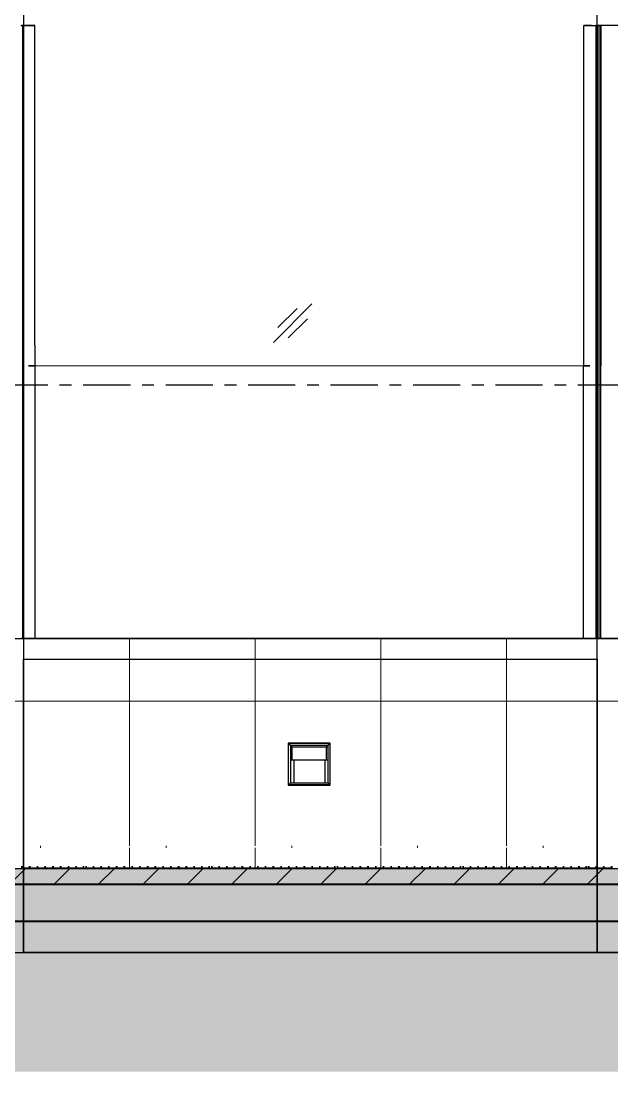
# Model space of a CAD drawing. Header units: millimetres. Extents: x 2519235 to 7246330, y 25937 to 201821.
# Drawn here: x 2951184 to 2954003, y 100136 to 105235 of the extents above; entities that cross this region are included whole.
import ezdxf
from ezdxf.xclip import XClip

# ---------------------------------------------------------------- set-up
doc = ezdxf.new("R2010")
doc.units = ezdxf.units.MM
doc.header["$XCLIPFRAME"] = 0
doc.set_wipeout_variables(frame=1)
doc.linetypes.add('TA_GL_000.90000', pattern=[2.475, 0.9, -0.225, 0.225, -0.225, 0.9])
for name, color, linetype in [('000 - 0_HIDE_OBJ_FRAMING_DEF_SUB_1', 7, 'Continuous'), ('000 - 0_SYM_DWG_GRIDLINE_MAIN_COLOR_251', 7, 'Continuous'), ('000 - CONCRETE_COL_CUT_COLOR_1', 7, 'Continuous'), ('000 - CONCRETE_COL_CUT_COLOR_3', 7, 'Continuous'), ('000 - CONCRETE_COL_CUT_COLOR_5', 7, 'Continuous'), ('000 - CONCRETE_COL_HATCH_', 7, 'Continuous'), ('000 - CONCRETE_COL_WIPEOUT_', 7, 'Continuous'), ('_งานโครงสร้าง', 7, 'Continuous'), ('A-GENM', 7, 'Continuous')]:
    doc.layers.add(name, color=color, linetype=linetype)
for name, color, linetype, lineweight in [('A-DETL', 7, 'Continuous', 70), ('A-FLOR-HRAL', 7, 'Continuous', 35), ('A-VRTC', 7, 'Continuous', 9), ('E-LITE-EQPM', 7, 'Continuous', 9)]:
    doc.layers.add(name, color=color, linetype=linetype, lineweight=lineweight)
doc.layers.get('A-DETL').off()
doc.styles.add('TA', font='', dxfattribs={"height": 4.5})
doc.styles.get('TA').set_extended_font_data('Cordia New')

# ---------------------------------------------------------------- blocks, each defined once
blk = doc.blocks.new('PPLS_Escalator Straight - PPLS_Escalator Double_1000 mm Step Width-32424470-ENTRANCE 1 - ELEVATION 1')
at = {"layer": '000 - 0_HIDE_OBJ_FRAMING_DEF_SUB_1', "color": 7}
for p, q in [((2993917.7, 102290), (2993442.9, 102290)), ((2993442.9, 102290), (2993917.7, 102290)), ((2993917.7, 102290), (2993442.9, 102290)), ((2993442.9, 102290), (2993917.7, 102290)), ((2994956.8, 102290), (2994167.7, 102290)), ((2994167.7, 102290), (2994956.8, 102290)), ((2994956.8, 102290), (2994167.7, 102290)), ((2994167.7, 102290), (2994956.8, 102290)), ((2996917.7, 102290), (2995056.8, 102290)), ((2995056.8, 102290), (2996917.7, 102290)), ((2995403.9, 102290), (2995056.8, 102290)), ((2995056.8, 102290), (2995403.9, 102290)), ((2996917.7, 102290), (2995403.9, 102290)), ((2996917.7, 102290), (2995403.9, 102290)), ((2995403.9, 102290), (2996917.7, 102290)), ((2995403.9, 102290), (2996917.7, 102290)), ((2996022.1, 102290), (2995403.9, 102290)), ((2995403.9, 102290), (2996022.1, 102290)), ((2996022.1, 102290), (2996522.1, 102290)), ((2996522.1, 102290), (2996022.1, 102290)), ((2996917.7, 102290), (2996022.1, 102290)), ((2996022.1, 102290), (2996917.7, 102290)), ((2996522.1, 102290), (2996917.7, 102290)), ((2996917.7, 102290), (2996522.1, 102290)), ((2997168, 102290), (2997522.1, 102290)), ((2997522.1, 102290), (2997168, 102290)), ((2997948.9, 102290), (2997168, 102290)), ((2997168, 102290), (2997948.9, 102290)), ((2997948.9, 102290), (2997168, 102290)), ((2997168, 102290), (2997948.9, 102290)), ((2997948.9, 102290), (2997168, 102290)), ((2997948.9, 102290), (2997168, 102290)), ((2997168, 102290), (2997948.9, 102290)), ((2997168, 102290), (2997948.9, 102290)), ((2997522.1, 102290), (2997948.9, 102290)), ((2997948.9, 102290), (2997522.1, 102290)), ((2997918.9, 102290), (2997948.9, 102290)), ((2997948.9, 102290), (2997918.9, 102290))]:
    blk.add_line(p, q, dxfattribs=at)
blk = doc.blocks.new('PPLS_Escalator Straight - PPLS_Escalator Double_1000 mm Step Width-32424532-ENTRANCE 1 - ELEVATION 1')
at = {"layer": '000 - 0_HIDE_OBJ_FRAMING_DEF_SUB_1', "color": 7}
for p, q in [((2993442.9, 102290), (2993917.7, 102290)), ((2993917.7, 102290), (2993442.9, 102290)), ((2993917.7, 102290), (2993442.9, 102290)), ((2993442.9, 102290), (2993917.7, 102290)), ((2994167.7, 102290), (2994956.8, 102290)), ((2994956.8, 102290), (2994167.7, 102290)), ((2994956.8, 102290), (2994167.7, 102290)), ((2994167.7, 102290), (2994956.8, 102290)), ((2995056.8, 102290), (2996917.7, 102290)), ((2996917.7, 102290), (2995056.8, 102290)), ((2995403.9, 102290), (2995056.8, 102290)), ((2995056.8, 102290), (2995403.9, 102290)), ((2995403.9, 102290), (2996917.7, 102290)), ((2995403.9, 102290), (2996917.7, 102290)), ((2996917.7, 102290), (2995403.9, 102290)), ((2996917.7, 102290), (2995403.9, 102290)), ((2996022.1, 102290), (2995403.9, 102290)), ((2995403.9, 102290), (2996022.1, 102290)), ((2996522.1, 102290), (2996022.1, 102290)), ((2996022.1, 102290), (2996522.1, 102290)), ((2996917.7, 102290), (2996022.1, 102290)), ((2996022.1, 102290), (2996917.7, 102290)), ((2996917.7, 102290), (2996522.1, 102290)), ((2996522.1, 102290), (2996917.7, 102290)), ((2997522.1, 102290), (2997168, 102290)), ((2997168, 102290), (2997522.1, 102290)), ((2997168, 102290), (2997948.9, 102290)), ((2997948.9, 102290), (2997168, 102290)), ((2997948.9, 102290), (2997168, 102290)), ((2997168, 102290), (2997948.9, 102290)), ((2997168, 102290), (2997948.9, 102290)), ((2997168, 102290), (2997948.9, 102290)), ((2997948.9, 102290), (2997168, 102290)), ((2997948.9, 102290), (2997168, 102290)), ((2997948.9, 102290), (2997522.1, 102290)), ((2997522.1, 102290), (2997948.9, 102290)), ((2997918.9, 102290), (2997948.9, 102290)), ((2997948.9, 102290), (2997918.9, 102290))]:
    blk.add_line(p, q, dxfattribs=at)
blk = doc.blocks.new('Railing - Railing-25546812-ENTRANCE 1 - ELEVATION 1')
at = {"layer": '000 - 0_HIDE_OBJ_FRAMING_DEF_SUB_1', "color": 7, "lineweight": 9}
for p, q in [((2997204.7, 103590), (2999880.7, 103590)), ((2997204.7, 103590), (2999880.7, 103590)), ((2997204.7, 102290), (2999880.7, 102290)), ((2997204.7, 102290), (2999880.7, 102290))]:
    blk.add_line(p, q, dxfattribs=at)
blk = doc.blocks.new('Enrance Curtain Wall Panel Edge 5a - Enrance Curtain Wall Panel Edge 5a-28915756-ENTRANCE 1 - ELEVATION 1')
at = {"layer": '000 - 0_HIDE_OBJ_FRAMING_DEF_SUB_1', "color": 7}
for p, q in [((2997165.5, 105215), (2997174.9, 105215)), ((2997191.7, 105215), (2997168, 105215)), ((2997174.9, 105215), (2997231.6, 105215)), ((2997174.9, 103690), (2997174.9, 105215)), ((2997204.7, 105215), (2997194.5, 105215)), ((2997204.7, 105215), (2997202.7, 105215)), ((2997202.7, 105215), (2997204.7, 105215)), ((2997231.6, 105215), (2997204.7, 105215)), ((2997231.6, 103690), (2997231.6, 105215)), ((2997232.9, 103690), (2997232.9, 105215)), ((2999852.6, 105215), (2999852.6, 103690)), ((2999880.7, 105215), (2999853.9, 105215)), ((2999853.9, 105215), (2999910.6, 105215)), ((2999853.9, 103690), (2999853.9, 105215)), ((2999890.9, 105215), (2999880.7, 105215)), ((2999880.7, 105215), (2999882.7, 105215)), ((2999882.7, 105215), (2999880.7, 105215)), ((2999893.8, 105215), (2999917.1, 105215)), ((2999910.6, 105215), (2999910.6, 103690)), ((2999920, 105215), (2999910.6, 105215)), ((3000167.7, 105215), (2999917.7, 105215)), ((2999922, 103690), (2999922, 105215)), ((2999922, 105215), (2999932.2, 105215)), ((2999922, 103690), (2999922, 105215)), ((2999932.2, 103690), (2999932.2, 105215)), ((2999935, 105215), (2999935, 103690)), ((3000042.7, 105215), (2999935, 105215)), ((2997174.9, 103590), (2997174.9, 103690)), ((2997231.6, 103690), (2997231.6, 103590)), ((2999853.9, 103590), (2999853.9, 103690)), ((2999910.6, 103690), (2999910.6, 103590)), ((2999922, 103590), (2999922, 103690)), ((2999922, 103590), (2999922, 103690)), ((2999932.2, 103590), (2999932.2, 103690)), ((2999935, 103690), (2999935, 103590)), ((2997174.9, 102290), (2997174.9, 103590)), ((2997202.7, 103590), (2997204.7, 103590)), ((2997204.7, 103590), (2997202.7, 103590)), ((2997204.7, 103590), (2997233, 103590)), ((2997231.6, 103590), (2997204.7, 103590)), ((2997231.6, 103590), (2997232.4, 103590)), ((2997233.2, 102290), (2997233.2, 103590)), ((2999852.2, 102290), (2999852.2, 103590)), ((2999880.7, 103590), (2999852.5, 103590)), ((2999853.1, 103590), (2999853.9, 103590)), ((2999853.9, 103590), (2999880.7, 103590)), ((2999880.7, 103590), (2999882.7, 103590)), ((2999882.7, 103590), (2999880.7, 103590)), ((2999910.6, 103590), (2999910.6, 102290)), ((2999922, 102290), (2999922, 103590)), ((2999922, 102290), (2999922, 103590)), ((2999932.2, 102290), (2999932.2, 103590)), ((2999935, 102290), (2999935, 103590)), ((2997165.5, 102290), (2997174.9, 102290)), ((2997191.7, 102290), (2997168, 102290)), ((2997233.2, 102290), (2997174.9, 102290)), ((2997194.5, 102290), (2997204.8, 102290)), ((2997204.7, 102290), (2997202.7, 102290)), ((2997202.7, 102290), (2997204.7, 102290)), ((2997232.9, 102290), (2997204.7, 102290)), ((2997204.7, 102290), (2997233.2, 102290)), ((2997227.5, 102290), (2997206.7, 102290)), ((2998467.7, 102290), (2997215.4, 102290)), ((2998467.7, 102290), (2997215.4, 102290)), ((2997227.5, 102290), (2997232.9, 102290)), ((2998617.7, 102290), (2998467.7, 102290)), ((2998467.7, 102290), (2998617.7, 102290)), ((2998617.7, 102290), (2999870.1, 102290)), ((2999870.1, 102290), (2998617.7, 102290)), ((2999859.4, 102290), (2999852.2, 102290)), ((2999852.2, 102290), (2999880.7, 102290)), ((2999880.7, 102290), (2999853.5, 102290)), ((2999854, 102290), (2999858, 102290)), ((2999858, 102290), (2999878.7, 102290)), ((2999878.6, 102290), (2999860.6, 102290)), ((2999910.6, 102290), (2999880.1, 102290)), ((2999880.7, 102290), (2999882.7, 102290)), ((2999882.7, 102290), (2999880.7, 102290)), ((2999880.7, 102290), (2999884.8, 102290)), ((2999885.3, 102290), (2999890.9, 102290)), ((2999893.8, 102290), (2999917.1, 102290)), ((2999920, 102290), (2999910.6, 102290)), ((2999917.7, 102290), (3000167.7, 102290)), ((2999922, 102290), (2999920, 102290)), ((2999932.2, 102290), (2999922, 102290)), ((2999935, 102290), (2999932.2, 102290)), ((3000042.7, 102290), (2999935, 102290))]:
    blk.add_line(p, q, dxfattribs=at)
blk = doc.blocks.new('DPA_Drainage Gutter_Landscape PP17_REV B - DPA_Drainage Gutter_Landscape PP17_REV B-36085527-ENTRANCE 1 - ELEVATION 1')
at = {"layer": '000 - 0_HIDE_OBJ_FRAMING_DEF_SUB_1', "color": 7, "lineweight": 70}
for p, q in [((2997174.2, 101195), (2997167.2, 101195)), ((2997174.2, 101190), (2997174.2, 101195)), ((2997211.2, 101195), (2997204.2, 101195)), ((2997204.2, 101195), (2997204.2, 101190)), ((2997211.2, 101190), (2997211.2, 101195)), ((2997248.2, 101195), (2997241.2, 101195)), ((2997241.2, 101195), (2997241.2, 101190)), ((2997248.2, 101190), (2997248.2, 101195)), ((2997285.2, 101195), (2997278.2, 101195)), ((2997278.2, 101195), (2997278.2, 101190)), ((2997285.2, 101190), (2997285.2, 101195)), ((2997322.2, 101195), (2997315.2, 101195)), ((2997315.2, 101195), (2997315.2, 101190)), ((2997322.2, 101190), (2997322.2, 101195)), ((2997359.2, 101195), (2997352.2, 101195)), ((2997352.2, 101195), (2997352.2, 101190)), ((2997359.2, 101190), (2997359.2, 101195)), ((2997396.2, 101195), (2997389.2, 101195)), ((2997389.2, 101195), (2997389.2, 101190)), ((2997396.2, 101190), (2997396.2, 101195)), ((2997433.2, 101195), (2997426.2, 101195)), ((2997426.2, 101195), (2997426.2, 101190)), ((2997433.2, 101190), (2997433.2, 101195)), ((2997468.2, 101195), (2997461.2, 101195)), ((2997461.2, 101195), (2997461.2, 101190)), ((2997468.2, 101190), (2997468.2, 101195)), ((2997480.4, 101195), (2997473.4, 101195)), ((2997473.4, 101195), (2997473.4, 101190)), ((2997480.4, 101190), (2997480.4, 101195)), ((2997515.4, 101195), (2997508.4, 101195)), ((2997508.4, 101195), (2997508.4, 101190)), ((2997515.4, 101190), (2997515.4, 101195)), ((2997552.4, 101195), (2997545.4, 101195)), ((2997545.4, 101195), (2997545.4, 101190)), ((2997552.4, 101190), (2997552.4, 101195)), ((2997589.4, 101195), (2997582.4, 101195)), ((2997582.4, 101195), (2997582.4, 101190)), ((2997589.4, 101190), (2997589.4, 101195)), ((2997626.4, 101195), (2997619.4, 101195)), ((2997619.4, 101195), (2997619.4, 101190)), ((2997626.4, 101190), (2997626.4, 101195)), ((2997663.4, 101195), (2997656.4, 101195)), ((2997656.4, 101195), (2997656.4, 101190)), ((2997663.4, 101190), (2997663.4, 101195)), ((2997700.4, 101195), (2997693.4, 101195)), ((2997693.4, 101195), (2997693.4, 101190)), ((2997700.4, 101190), (2997700.4, 101195)), ((2997737.4, 101195), (2997730.4, 101195)), ((2997730.4, 101195), (2997730.4, 101190)), ((2997737.4, 101190), (2997737.4, 101195)), ((2997774.4, 101195), (2997767.4, 101195)), ((2997767.4, 101195), (2997767.4, 101190)), ((2997774.4, 101190), (2997774.4, 101195)), ((2997811.4, 101195), (2997804.4, 101195)), ((2997804.4, 101195), (2997804.4, 101190)), ((2997811.4, 101190), (2997811.4, 101195)), ((2997848.4, 101195), (2997841.4, 101195)), ((2997841.4, 101195), (2997841.4, 101190)), ((2997848.4, 101190), (2997848.4, 101195)), ((2997885.4, 101195), (2997878.4, 101195)), ((2997878.4, 101195), (2997878.4, 101190)), ((2997885.4, 101190), (2997885.4, 101195)), ((2997922.4, 101195), (2997915.4, 101195)), ((2997915.4, 101195), (2997915.4, 101190)), ((2997922.4, 101190), (2997922.4, 101195)), ((2997959.4, 101195), (2997952.4, 101195)), ((2997952.4, 101195), (2997952.4, 101190)), ((2997959.4, 101190), (2997959.4, 101195)), ((2997996.4, 101195), (2997989.4, 101195)), ((2997989.4, 101195), (2997989.4, 101190)), ((2997996.4, 101190), (2997996.4, 101195)), ((2998033.4, 101195), (2998026.4, 101195)), ((2998026.4, 101195), (2998026.4, 101190)), ((2998033.4, 101190), (2998033.4, 101195)), ((2998068.4, 101195), (2998061.4, 101195)), ((2998061.4, 101195), (2998061.4, 101190)), ((2998068.4, 101190), (2998068.4, 101195)), ((2998080.6, 101195), (2998073.6, 101195)), ((2998073.6, 101195), (2998073.6, 101190)), ((2998080.6, 101190), (2998080.6, 101195)), ((2998115.6, 101195), (2998108.6, 101195)), ((2998108.6, 101195), (2998108.6, 101190)), ((2998115.6, 101190), (2998115.6, 101195)), ((2998152.6, 101195), (2998145.6, 101195)), ((2998145.6, 101195), (2998145.6, 101190)), ((2998152.6, 101190), (2998152.6, 101195)), ((2998189.6, 101195), (2998182.6, 101195)), ((2998182.6, 101195), (2998182.6, 101190)), ((2998189.6, 101190), (2998189.6, 101195)), ((2998226.6, 101195), (2998219.6, 101195)), ((2998219.6, 101195), (2998219.6, 101190)), ((2998226.6, 101190), (2998226.6, 101195)), ((2998263.6, 101195), (2998256.6, 101195)), ((2998256.6, 101195), (2998256.6, 101190)), ((2998263.6, 101190), (2998263.6, 101195)), ((2998300.6, 101195), (2998293.6, 101195)), ((2998293.6, 101195), (2998293.6, 101190)), ((2998300.6, 101190), (2998300.6, 101195)), ((2998337.6, 101195), (2998330.6, 101195)), ((2998330.6, 101195), (2998330.6, 101190)), ((2998337.6, 101190), (2998337.6, 101195)), ((2998374.6, 101195), (2998367.6, 101195)), ((2998367.6, 101195), (2998367.6, 101190)), ((2998374.6, 101190), (2998374.6, 101195)), ((2998411.6, 101195), (2998404.6, 101195)), ((2998404.6, 101195), (2998404.6, 101190)), ((2998411.6, 101190), (2998411.6, 101195)), ((2998448.6, 101195), (2998441.6, 101195)), ((2998441.6, 101195), (2998441.6, 101190)), ((2998448.6, 101190), (2998448.6, 101195)), ((2998485.6, 101195), (2998478.6, 101195)), ((2998478.6, 101195), (2998478.6, 101190)), ((2998485.6, 101190), (2998485.6, 101195)), ((2998522.6, 101195), (2998515.6, 101195)), ((2998515.6, 101195), (2998515.6, 101190)), ((2998522.6, 101190), (2998522.6, 101195)), ((2998559.6, 101195), (2998552.6, 101195)), ((2998552.6, 101195), (2998552.6, 101190)), ((2998559.6, 101190), (2998559.6, 101195)), ((2998596.6, 101195), (2998589.6, 101195)), ((2998589.6, 101195), (2998589.6, 101190)), ((2998596.6, 101190), (2998596.6, 101195)), ((2998633.6, 101195), (2998626.6, 101195)), ((2998626.6, 101195), (2998626.6, 101190)), ((2998633.6, 101190), (2998633.6, 101195)), ((2998668.6, 101195), (2998661.6, 101195)), ((2998661.6, 101195), (2998661.6, 101190)), ((2998668.6, 101190), (2998668.6, 101195)), ((2998680.7, 101195), (2998673.7, 101195)), ((2998673.7, 101195), (2998673.7, 101190)), ((2998680.7, 101190), (2998680.7, 101195)), ((2998715.7, 101195), (2998708.7, 101195)), ((2998708.7, 101195), (2998708.7, 101190)), ((2998715.7, 101190), (2998715.7, 101195)), ((2998752.7, 101195), (2998745.7, 101195)), ((2998745.7, 101195), (2998745.7, 101190)), ((2998752.7, 101190), (2998752.7, 101195)), ((2998789.7, 101195), (2998782.7, 101195)), ((2998782.7, 101195), (2998782.7, 101190)), ((2998789.7, 101190), (2998789.7, 101195)), ((2998826.7, 101195), (2998819.7, 101195)), ((2998819.7, 101195), (2998819.7, 101190)), ((2998826.7, 101190), (2998826.7, 101195)), ((2998863.7, 101195), (2998856.7, 101195)), ((2998856.7, 101195), (2998856.7, 101190)), ((2998863.7, 101190), (2998863.7, 101195)), ((2998900.7, 101195), (2998893.7, 101195)), ((2998893.7, 101195), (2998893.7, 101190)), ((2998900.7, 101190), (2998900.7, 101195)), ((2998937.7, 101195), (2998930.7, 101195)), ((2998930.7, 101195), (2998930.7, 101190)), ((2998937.7, 101190), (2998937.7, 101195)), ((2998974.7, 101195), (2998967.7, 101195)), ((2998967.7, 101195), (2998967.7, 101190)), ((2998974.7, 101190), (2998974.7, 101195)), ((2999011.7, 101195), (2999004.7, 101195)), ((2999004.7, 101195), (2999004.7, 101190)), ((2999011.7, 101190), (2999011.7, 101195)), ((2999048.7, 101195), (2999041.7, 101195)), ((2999041.7, 101195), (2999041.7, 101190)), ((2999048.7, 101190), (2999048.7, 101195)), ((2999085.7, 101195), (2999078.7, 101195)), ((2999078.7, 101195), (2999078.7, 101190)), ((2999085.7, 101190), (2999085.7, 101195)), ((2999122.7, 101195), (2999115.7, 101195)), ((2999115.7, 101195), (2999115.7, 101190)), ((2999122.7, 101190), (2999122.7, 101195)), ((2999159.7, 101195), (2999152.7, 101195)), ((2999152.7, 101195), (2999152.7, 101190)), ((2999159.7, 101190), (2999159.7, 101195)), ((2999196.7, 101195), (2999189.7, 101195)), ((2999189.7, 101195), (2999189.7, 101190)), ((2999196.7, 101190), (2999196.7, 101195)), ((2999233.7, 101195), (2999226.7, 101195)), ((2999226.7, 101195), (2999226.7, 101190)), ((2999233.7, 101190), (2999233.7, 101195)), ((2999268.7, 101195), (2999261.7, 101195)), ((2999261.7, 101195), (2999261.7, 101190)), ((2999268.7, 101190), (2999268.7, 101195)), ((2999280.9, 101195), (2999273.9, 101195)), ((2999273.9, 101195), (2999273.9, 101190)), ((2999280.9, 101190), (2999280.9, 101195)), ((2999315.9, 101195), (2999308.9, 101195)), ((2999308.9, 101195), (2999308.9, 101190)), ((2999315.9, 101190), (2999315.9, 101195)), ((2999352.9, 101195), (2999345.9, 101195)), ((2999345.9, 101195), (2999345.9, 101190)), ((2999352.9, 101190), (2999352.9, 101195)), ((2999389.9, 101195), (2999382.9, 101195)), ((2999382.9, 101195), (2999382.9, 101190)), ((2999389.9, 101190), (2999389.9, 101195)), ((2999426.9, 101195), (2999419.9, 101195)), ((2999419.9, 101195), (2999419.9, 101190)), ((2999426.9, 101190), (2999426.9, 101195)), ((2999463.9, 101195), (2999456.9, 101195)), ((2999456.9, 101195), (2999456.9, 101190)), ((2999463.9, 101190), (2999463.9, 101195)), ((2999500.9, 101195), (2999493.9, 101195)), ((2999493.9, 101195), (2999493.9, 101190)), ((2999500.9, 101190), (2999500.9, 101195)), ((2999537.9, 101195), (2999530.9, 101195)), ((2999530.9, 101195), (2999530.9, 101190)), ((2999537.9, 101190), (2999537.9, 101195)), ((2999574.9, 101195), (2999567.9, 101195)), ((2999567.9, 101195), (2999567.9, 101190)), ((2999574.9, 101190), (2999574.9, 101195)), ((2999611.9, 101195), (2999604.9, 101195)), ((2999604.9, 101195), (2999604.9, 101190)), ((2999611.9, 101190), (2999611.9, 101195)), ((2999648.9, 101195), (2999641.9, 101195)), ((2999641.9, 101195), (2999641.9, 101190)), ((2999648.9, 101190), (2999648.9, 101195)), ((2999685.9, 101195), (2999678.9, 101195)), ((2999678.9, 101195), (2999678.9, 101190)), ((2999685.9, 101190), (2999685.9, 101195)), ((2999722.9, 101195), (2999715.9, 101195)), ((2999715.9, 101195), (2999715.9, 101190)), ((2999722.9, 101190), (2999722.9, 101195)), ((2999759.9, 101195), (2999752.9, 101195)), ((2999752.9, 101195), (2999752.9, 101190)), ((2999759.9, 101190), (2999759.9, 101195)), ((2999796.9, 101195), (2999789.9, 101195)), ((2999789.9, 101195), (2999789.9, 101190)), ((2999796.9, 101190), (2999796.9, 101195)), ((2999833.9, 101195), (2999826.9, 101195)), ((2999826.9, 101195), (2999826.9, 101190)), ((2999833.9, 101190), (2999833.9, 101195)), ((2999868.9, 101195), (2999861.9, 101195)), ((2999861.9, 101195), (2999861.9, 101190)), ((2999868.9, 101190), (2999868.9, 101195)), ((2999881, 101195), (2999874, 101195)), ((2999874, 101195), (2999874, 101190)), ((2999881, 101190), (2999881, 101195)), ((2999916, 101195), (2999909, 101195)), ((2999909, 101195), (2999909, 101190)), ((2999916, 101190), (2999916, 101195)), ((2999953, 101195), (2999946, 101195)), ((2999946, 101195), (2999946, 101190)), ((2999953, 101190), (2999953, 101195)), ((2999990, 101195), (2999983, 101195)), ((2999983, 101195), (2999983, 101190))]:
    blk.add_line(p, q, dxfattribs=at)
at = {"layer": '000 - 0_HIDE_OBJ_FRAMING_DEF_SUB_1', "color": 7}
for p, q in [((2997174.2, 101195), (2997174.2, 101190)), ((2997174.2, 101195), (2997204.2, 101195)), ((2997204.2, 101190), (2997174.2, 101190)), ((2997204.2, 101190), (2997204.2, 101195)), ((2997211.2, 101195), (2997211.2, 101190)), ((2997211.2, 101195), (2997241.2, 101195)), ((2997241.2, 101190), (2997211.2, 101190)), ((2997241.2, 101195), (2997241.2, 101190)), ((2997248.2, 101195), (2997248.2, 101190)), ((2997248.2, 101195), (2997278.2, 101195)), ((2997278.2, 101190), (2997248.2, 101190)), ((2997278.2, 101190), (2997278.2, 101195)), ((2997285.2, 101195), (2997285.2, 101190)), ((2997285.2, 101195), (2997315.2, 101195)), ((2997315.2, 101190), (2997285.2, 101190)), ((2997315.2, 101195), (2997315.2, 101190)), ((2997322.2, 101195), (2997322.2, 101190)), ((2997322.2, 101195), (2997352.2, 101195)), ((2997352.2, 101190), (2997322.2, 101190)), ((2997352.2, 101190), (2997352.2, 101195)), ((2997359.2, 101195), (2997359.2, 101190)), ((2997359.2, 101195), (2997389.2, 101195)), ((2997389.2, 101190), (2997359.2, 101190)), ((2997389.2, 101195), (2997389.2, 101190)), ((2997396.2, 101195), (2997396.2, 101190)), ((2997396.2, 101195), (2997426.2, 101195)), ((2997426.2, 101190), (2997396.2, 101190)), ((2997426.2, 101190), (2997426.2, 101195)), ((2997433.2, 101195), (2997433.2, 101190)), ((2997433.2, 101195), (2997461.2, 101195)), ((2997461.2, 101190), (2997433.2, 101190)), ((2997461.2, 101195), (2997461.2, 101190)), ((2997480.4, 101190), (2997480.4, 101195)), ((2997480.4, 101195), (2997508.4, 101195)), ((2997508.4, 101190), (2997480.4, 101190)), ((2997508.4, 101195), (2997508.4, 101190)), ((2997515.4, 101190), (2997515.4, 101195)), ((2997515.4, 101195), (2997545.4, 101195)), ((2997545.4, 101190), (2997515.4, 101190)), ((2997545.4, 101195), (2997545.4, 101190)), ((2997552.4, 101195), (2997552.4, 101190)), ((2997552.4, 101195), (2997582.4, 101195)), ((2997582.4, 101190), (2997552.4, 101190)), ((2997582.4, 101195), (2997582.4, 101190)), ((2997589.4, 101190), (2997589.4, 101195)), ((2997589.4, 101195), (2997619.4, 101195)), ((2997619.4, 101190), (2997589.4, 101190)), ((2997619.4, 101195), (2997619.4, 101190)), ((2997626.4, 101195), (2997626.4, 101190)), ((2997626.4, 101195), (2997656.4, 101195)), ((2997656.4, 101190), (2997626.4, 101190)), ((2997656.4, 101195), (2997656.4, 101190)), ((2997663.4, 101190), (2997663.4, 101195)), ((2997663.4, 101195), (2997693.4, 101195)), ((2997693.4, 101190), (2997663.4, 101190)), ((2997693.4, 101195), (2997693.4, 101190)), ((2997700.4, 101195), (2997700.4, 101190)), ((2997700.4, 101195), (2997730.4, 101195)), ((2997730.4, 101190), (2997700.4, 101190)), ((2997730.4, 101195), (2997730.4, 101190)), ((2997737.4, 101190), (2997737.4, 101195)), ((2997737.4, 101195), (2997767.4, 101195)), ((2997767.4, 101190), (2997737.4, 101190)), ((2997767.4, 101195), (2997767.4, 101190)), ((2997774.4, 101195), (2997774.4, 101190)), ((2997774.4, 101195), (2997804.4, 101195)), ((2997804.4, 101190), (2997774.4, 101190)), ((2997804.4, 101190), (2997804.4, 101195)), ((2997811.4, 101195), (2997811.4, 101190)), ((2997811.4, 101195), (2997841.4, 101195)), ((2997841.4, 101190), (2997811.4, 101190)), ((2997841.4, 101195), (2997841.4, 101190)), ((2997848.4, 101195), (2997848.4, 101190)), ((2997848.4, 101195), (2997878.4, 101195)), ((2997878.4, 101190), (2997848.4, 101190)), ((2997878.4, 101190), (2997878.4, 101195)), ((2997885.4, 101195), (2997885.4, 101190)), ((2997885.4, 101195), (2997915.4, 101195)), ((2997915.4, 101190), (2997885.4, 101190)), ((2997915.4, 101195), (2997915.4, 101190)), ((2997922.4, 101195), (2997922.4, 101190)), ((2997922.4, 101195), (2997952.4, 101195)), ((2997952.4, 101190), (2997922.4, 101190)), ((2997952.4, 101190), (2997952.4, 101195)), ((2997959.4, 101195), (2997959.4, 101190)), ((2997959.4, 101195), (2997989.4, 101195)), ((2997989.4, 101190), (2997959.4, 101190)), ((2997989.4, 101195), (2997989.4, 101190)), ((2997996.4, 101195), (2997996.4, 101190)), ((2997996.4, 101195), (2998026.4, 101195)), ((2998026.4, 101190), (2997996.4, 101190)), ((2998026.4, 101190), (2998026.4, 101195)), ((2998033.4, 101195), (2998033.4, 101190)), ((2998033.4, 101195), (2998061.4, 101195)), ((2998061.4, 101190), (2998033.4, 101190)), ((2998061.4, 101195), (2998061.4, 101190)), ((2998080.6, 101190), (2998080.6, 101195)), ((2998080.6, 101195), (2998108.6, 101195)), ((2998108.6, 101190), (2998080.6, 101190)), ((2998108.6, 101195), (2998108.6, 101190)), ((2998115.6, 101190), (2998115.6, 101195)), ((2998115.6, 101195), (2998145.6, 101195)), ((2998145.6, 101190), (2998115.6, 101190)), ((2998145.6, 101195), (2998145.6, 101190)), ((2998152.6, 101195), (2998152.6, 101190)), ((2998152.6, 101195), (2998182.6, 101195)), ((2998182.6, 101190), (2998152.6, 101190)), ((2998182.6, 101195), (2998182.6, 101190)), ((2998189.6, 101190), (2998189.6, 101195)), ((2998189.6, 101195), (2998219.6, 101195)), ((2998219.6, 101190), (2998189.6, 101190)), ((2998219.6, 101195), (2998219.6, 101190)), ((2998226.6, 101195), (2998226.6, 101190)), ((2998226.6, 101195), (2998256.6, 101195)), ((2998256.6, 101190), (2998226.6, 101190)), ((2998256.6, 101195), (2998256.6, 101190)), ((2998263.6, 101190), (2998263.6, 101195)), ((2998263.6, 101195), (2998293.6, 101195)), ((2998293.6, 101190), (2998263.6, 101190)), ((2998293.6, 101195), (2998293.6, 101190)), ((2998300.6, 101195), (2998300.6, 101190)), ((2998300.6, 101195), (2998330.6, 101195)), ((2998330.6, 101190), (2998300.6, 101190)), ((2998330.6, 101195), (2998330.6, 101190)), ((2998337.6, 101190), (2998337.6, 101195)), ((2998337.6, 101195), (2998367.6, 101195)), ((2998367.6, 101190), (2998337.6, 101190)), ((2998367.6, 101195), (2998367.6, 101190)), ((2998374.6, 101195), (2998374.6, 101190)), ((2998374.6, 101195), (2998404.6, 101195)), ((2998404.6, 101190), (2998374.6, 101190)), ((2998404.6, 101190), (2998404.6, 101195)), ((2998411.6, 101195), (2998411.6, 101190)), ((2998411.6, 101195), (2998441.6, 101195)), ((2998441.6, 101190), (2998411.6, 101190)), ((2998441.6, 101195), (2998441.6, 101190)), ((2998448.6, 101195), (2998448.6, 101190)), ((2998448.6, 101195), (2998478.6, 101195)), ((2998478.6, 101190), (2998448.6, 101190)), ((2998478.6, 101190), (2998478.6, 101195)), ((2998485.6, 101195), (2998485.6, 101190)), ((2998485.6, 101195), (2998515.6, 101195)), ((2998515.6, 101190), (2998485.6, 101190)), ((2998515.6, 101195), (2998515.6, 101190)), ((2998522.6, 101195), (2998522.6, 101190)), ((2998522.6, 101195), (2998552.6, 101195)), ((2998552.6, 101190), (2998522.6, 101190)), ((2998552.6, 101190), (2998552.6, 101195)), ((2998559.6, 101195), (2998559.6, 101190)), ((2998559.6, 101195), (2998589.6, 101195)), ((2998589.6, 101190), (2998559.6, 101190)), ((2998589.6, 101195), (2998589.6, 101190)), ((2998596.6, 101195), (2998596.6, 101190)), ((2998596.6, 101195), (2998626.6, 101195)), ((2998626.6, 101190), (2998596.6, 101190)), ((2998626.6, 101190), (2998626.6, 101195)), ((2998633.6, 101195), (2998633.6, 101190)), ((2998633.6, 101195), (2998661.6, 101195)), ((2998661.6, 101190), (2998633.6, 101190)), ((2998661.6, 101195), (2998661.6, 101190)), ((2998680.7, 101190), (2998680.7, 101195)), ((2998680.7, 101195), (2998708.7, 101195)), ((2998708.7, 101190), (2998680.7, 101190)), ((2998708.7, 101195), (2998708.7, 101190)), ((2998715.7, 101190), (2998715.7, 101195)), ((2998715.7, 101195), (2998745.7, 101195)), ((2998745.7, 101190), (2998715.7, 101190)), ((2998745.7, 101195), (2998745.7, 101190)), ((2998752.7, 101195), (2998752.7, 101190)), ((2998752.7, 101195), (2998782.7, 101195)), ((2998782.7, 101190), (2998752.7, 101190)), ((2998782.7, 101195), (2998782.7, 101190)), ((2998789.7, 101190), (2998789.7, 101195)), ((2998789.7, 101195), (2998819.7, 101195)), ((2998819.7, 101190), (2998789.7, 101190)), ((2998819.7, 101195), (2998819.7, 101190)), ((2998826.7, 101195), (2998826.7, 101190)), ((2998826.7, 101195), (2998856.7, 101195)), ((2998856.7, 101190), (2998826.7, 101190)), ((2998856.7, 101195), (2998856.7, 101190)), ((2998863.7, 101190), (2998863.7, 101195)), ((2998863.7, 101195), (2998893.7, 101195)), ((2998893.7, 101190), (2998863.7, 101190)), ((2998893.7, 101195), (2998893.7, 101190)), ((2998900.7, 101195), (2998900.7, 101190)), ((2998900.7, 101195), (2998930.7, 101195)), ((2998930.7, 101190), (2998900.7, 101190)), ((2998930.7, 101195), (2998930.7, 101190)), ((2998937.7, 101190), (2998937.7, 101195)), ((2998937.7, 101195), (2998967.7, 101195)), ((2998967.7, 101190), (2998937.7, 101190)), ((2998967.7, 101195), (2998967.7, 101190)), ((2998974.7, 101195), (2998974.7, 101190)), ((2998974.7, 101195), (2999004.7, 101195)), ((2999004.7, 101190), (2998974.7, 101190)), ((2999004.7, 101190), (2999004.7, 101195)), ((2999011.7, 101195), (2999011.7, 101190)), ((2999011.7, 101195), (2999041.7, 101195)), ((2999041.7, 101190), (2999011.7, 101190)), ((2999041.7, 101195), (2999041.7, 101190)), ((2999048.7, 101195), (2999048.7, 101190)), ((2999048.7, 101195), (2999078.7, 101195)), ((2999078.7, 101190), (2999048.7, 101190)), ((2999078.7, 101190), (2999078.7, 101195)), ((2999085.7, 101195), (2999085.7, 101190)), ((2999085.7, 101195), (2999115.7, 101195)), ((2999115.7, 101190), (2999085.7, 101190)), ((2999115.7, 101195), (2999115.7, 101190)), ((2999122.7, 101195), (2999122.7, 101190)), ((2999122.7, 101195), (2999152.7, 101195)), ((2999152.7, 101190), (2999122.7, 101190)), ((2999152.7, 101190), (2999152.7, 101195)), ((2999159.7, 101195), (2999159.7, 101190)), ((2999159.7, 101195), (2999189.7, 101195)), ((2999189.7, 101190), (2999159.7, 101190)), ((2999189.7, 101195), (2999189.7, 101190)), ((2999196.7, 101195), (2999196.7, 101190)), ((2999196.7, 101195), (2999226.7, 101195)), ((2999226.7, 101190), (2999196.7, 101190)), ((2999226.7, 101190), (2999226.7, 101195)), ((2999233.7, 101195), (2999233.7, 101190)), ((2999233.7, 101195), (2999261.7, 101195)), ((2999261.7, 101190), (2999233.7, 101190)), ((2999261.7, 101195), (2999261.7, 101190)), ((2999280.9, 101190), (2999280.9, 101195)), ((2999280.9, 101195), (2999308.9, 101195)), ((2999308.9, 101190), (2999280.9, 101190)), ((2999308.9, 101195), (2999308.9, 101190)), ((2999315.9, 101190), (2999315.9, 101195)), ((2999315.9, 101195), (2999345.9, 101195)), ((2999345.9, 101190), (2999315.9, 101190)), ((2999345.9, 101195), (2999345.9, 101190)), ((2999352.9, 101195), (2999352.9, 101190)), ((2999352.9, 101195), (2999382.9, 101195)), ((2999382.9, 101190), (2999352.9, 101190)), ((2999382.9, 101195), (2999382.9, 101190)), ((2999389.9, 101190), (2999389.9, 101195)), ((2999389.9, 101195), (2999419.9, 101195)), ((2999419.9, 101190), (2999389.9, 101190)), ((2999419.9, 101195), (2999419.9, 101190)), ((2999426.9, 101195), (2999426.9, 101190)), ((2999426.9, 101195), (2999456.9, 101195)), ((2999456.9, 101190), (2999426.9, 101190)), ((2999456.9, 101195), (2999456.9, 101190)), ((2999463.9, 101190), (2999463.9, 101195)), ((2999463.9, 101195), (2999493.9, 101195)), ((2999493.9, 101190), (2999463.9, 101190)), ((2999493.9, 101195), (2999493.9, 101190)), ((2999500.9, 101195), (2999500.9, 101190)), ((2999500.9, 101195), (2999530.9, 101195)), ((2999530.9, 101190), (2999500.9, 101190)), ((2999530.9, 101195), (2999530.9, 101190)), ((2999537.9, 101190), (2999537.9, 101195)), ((2999537.9, 101195), (2999567.9, 101195)), ((2999567.9, 101190), (2999537.9, 101190)), ((2999567.9, 101195), (2999567.9, 101190)), ((2999574.9, 101195), (2999574.9, 101190)), ((2999574.9, 101195), (2999604.9, 101195)), ((2999604.9, 101190), (2999574.9, 101190)), ((2999604.9, 101190), (2999604.9, 101195)), ((2999611.9, 101195), (2999611.9, 101190)), ((2999611.9, 101195), (2999641.9, 101195)), ((2999641.9, 101190), (2999611.9, 101190)), ((2999641.9, 101195), (2999641.9, 101190)), ((2999648.9, 101195), (2999648.9, 101190)), ((2999648.9, 101195), (2999678.9, 101195)), ((2999678.9, 101190), (2999648.9, 101190)), ((2999678.9, 101190), (2999678.9, 101195)), ((2999685.9, 101195), (2999685.9, 101190)), ((2999685.9, 101195), (2999715.9, 101195)), ((2999715.9, 101190), (2999685.9, 101190)), ((2999715.9, 101195), (2999715.9, 101190)), ((2999722.9, 101195), (2999722.9, 101190)), ((2999722.9, 101195), (2999752.9, 101195)), ((2999752.9, 101190), (2999722.9, 101190)), ((2999752.9, 101190), (2999752.9, 101195)), ((2999759.9, 101195), (2999759.9, 101190)), ((2999759.9, 101195), (2999789.9, 101195)), ((2999789.9, 101190), (2999759.9, 101190)), ((2999789.9, 101195), (2999789.9, 101190)), ((2999796.9, 101195), (2999796.9, 101190)), ((2999796.9, 101195), (2999826.9, 101195)), ((2999826.9, 101190), (2999796.9, 101190)), ((2999826.9, 101190), (2999826.9, 101195)), ((2999833.9, 101195), (2999833.9, 101190)), ((2999833.9, 101195), (2999861.9, 101195)), ((2999861.9, 101190), (2999833.9, 101190)), ((2999861.9, 101195), (2999861.9, 101190)), ((2999881, 101190), (2999881, 101195)), ((2999881, 101195), (2999909, 101195)), ((2999909, 101190), (2999881, 101190)), ((2999909, 101195), (2999909, 101190)), ((2999916, 101190), (2999916, 101195)), ((2999916, 101195), (2999946, 101195)), ((2999946, 101190), (2999917.1, 101190)), ((2999946, 101195), (2999946, 101190)), ((2999953, 101195), (2999953, 101190)), ((2999953, 101195), (2999983, 101195)), ((2999983, 101190), (2999953, 101190)), ((2999983, 101195), (2999983, 101190))]:
    blk.add_line(p, q, dxfattribs=at)
blk = doc.blocks.new('DPA_LIGHTING_WALL MOUNT_WLL711 1 - 10W LED_use_-35905488-ENTRANCE 1 - ELEVATION 1')
at = {"layer": '000 - 0_HIDE_OBJ_FRAMING_DEF_SUB_1', "color": 7}
for p, q in [((2983642.6, 101790), (2983442.6, 101790)), ((2983442.6, 101790), (2983442.6, 101590)), ((2983443.6, 101789), (2983459.7, 101771)), ((2983443.6, 101789), (2983641.6, 101789)), ((2983443.6, 101591), (2983443.6, 101789)), ((2983452.6, 101780), (2983632.6, 101780)), ((2983452.6, 101780), (2983452.6, 101600)), ((2983624.7, 101771), (2983641.6, 101789)), ((2983632.6, 101600), (2983632.6, 101780)), ((2983641.6, 101789), (2983641.6, 101591)), ((2983642.6, 101590), (2983642.6, 101790)), ((2983624.7, 101771), (2983459.7, 101771)), ((2983459.7, 101771), (2983459.7, 101709.4)), ((2983624.7, 101709.4), (2983624.7, 101771)), ((2983452.6, 101709.4), (2983632.6, 101709.4)), ((2983468.3, 101709.4), (2983468.3, 101600)), ((2983618.1, 101600), (2983618.1, 101709.4)), ((2983442.6, 101590), (2983452.6, 101600)), ((2983442.6, 101590), (2983642.6, 101590)), ((2983641.6, 101591), (2983443.6, 101591)), ((2983452.6, 101600), (2983632.6, 101600)), ((2983642.6, 101590), (2983632.6, 101600))]:
    blk.add_line(p, q, dxfattribs=at)
blk = doc.blocks.new('*U1049')
at = {"layer": '000 - CONCRETE_COL_HATCH_'}
h = blk.add_hatch(dxfattribs=at)
h.set_pattern_fill('ANSI31', scale=0.25)
h.set_pattern_definition([(45, (1983745.8844, -850006.8257), (-0.56126600757, 0.56126600757), [])])
h.paths.add_polyline_path([(0, 0), (0, -75), (15426.4, -75), (15833.7, -75), (44374.7, -75), (44374.7, 0)])
at = {"layer": '000 - CONCRETE_COL_CUT_COLOR_1', "color": 7}
for points in [[(0, -75), (15426.4, -75), (15833.7, -75), (44374.7, -75)], [(44374.7, 0), (0, 0)]]:
    blk.add_lwpolyline(points, dxfattribs=at)
blk = doc.blocks.new('*U1051')
at = {"layer": '000 - CONCRETE_COL_HATCH_'}
h = blk.add_hatch(dxfattribs=at)
h.set_pattern_fill('EARTH', scale=0.5, angle=45)
h.set_pattern_definition([(45, (88751.0504, -816679.242), (0, 4.49012806), [3.175, -3.175]), (45, (88750.2085, -816678.4), (0, 4.49012806), [3.175, -3.175]), (45, (88749.3666, -816677.558), (0, 4.49012806), [3.175, -3.175]), (135, (88749.3666, -816676.997), (-4.49012806, 0), [3.175, -3.175]), (135, (88750.2085, -816676.155), (-4.49012806, 0), [3.175, -3.175]), (135, (88751.0504, -816675.313), (-4.49012806, 0), [3.175, -3.175])])
h.paths.add_polyline_path([(0, 0), (44375.5, 0), (44375.5, 718), (0, 718)])
blk = doc.blocks.new('*U1679')
at = {"layer": '000 - CONCRETE_COL_HATCH_'}
h = blk.add_hatch(dxfattribs=at)
h.set_pattern_fill('AR-CONC', scale=0.04)
h.set_pattern_definition([(50, (362366.6603, -853071.7804), (7.28738676, -0.63756342), [0.762, -8.382]), (355, (362366.66, -853071.7804), (-1.40973686, 7.64227381), [0.6096, -6.705623367]), (100.4514447, (362367.2676, -853071.8336), (5.877649884, 7.004710076), [0.64760035, -7.123609784]), (46.1842, (362366.66, -853069.748), (10.84316164, -1.68169312), [1.143, -12.573]), (96.6355576, (362367.564, -853069.889), (9.49616536, 9.89704498), [0.97140093, -10.68542433]), (351.1841512, (362366.66, -853069.748), (9.49616536, 9.89704498), [0.91439868, -10.05838928]), (21, (362367.6763, -853070.2564), (6.06457565, -4.090607927), [0.762, -8.382]), (326, (362367.676, -853070.2564), (2.472081134, 7.367518645), [0.6096, -6.7056]), (71.451445, (362368.182, -853070.597), (8.53665677, 3.276910755), [0.64760035, -7.123597504]), (37.5, (362366.6603, -853071.7804), (0.12354413, 3.382201555), [0, -6.62432, 0, -6.8072, 0, -6.731]), (7.5, (362366.6603, -853071.7804), (2.6727865, 4.007222993), [0, -3.88112, 0, -6.47192, 0, -2.5654]), (327.5, (362364.3947, -853071.7804), (5.423623807, -0.22914976), [0, -2.54, 0, -7.9248, 0, -10.5156]), (317.5, (362363.3787, -853071.7804), (5.925167255, 1.017059641), [0, -3.302, 0, -5.26288, 0, -7.4676])])
h.paths.add_polyline_path([(0, 0), (0, -893), (320, -893), (347.6, -893), (347.6, -175), (44723.1, -175), (44723.1, -893), (45073.5, -893), (45073.1, -25), (45023.1, -25), (45023.1, 375), (44723.1, 375), (44723.1, 0), (347.6, 0), (347.6, 375), (47.6, 375), (47.6, 0)])
at = {"layer": '000 - CONCRETE_COL_CUT_COLOR_1', "color": 7, "lineweight": -2}
for points in [[(347.6, -175), (44723.1, -175)], [(44723.1, 0), (347.6, 0)]]:
    blk.add_lwpolyline(points, dxfattribs=at)
blk = doc.blocks.new('W-1-PP17-ENT1_REV02_20260415-155428_PP17_ENT1_EX_ELE1')
at = {"layer": '000 - 0_HIDE_OBJ_FRAMING_DEF_SUB_1', "lineweight": 9}
h = blk.add_hatch(dxfattribs=at)
h.set_pattern_fill('FP_10', style=0, pattern_type=2)
h.set_pattern_definition([(90, (-17700.16, 101390), (-600, 4e-14), [])])
h.paths.add_polyline_path([(-18050.2, 101990), (5079.9, 101990), (5079.9, 102290), (-18050.2, 102290), (-18050.2, 102050.1)])
h = blk.add_hatch(dxfattribs=at)
h.set_pattern_fill('FP_3', style=0, pattern_type=2)
h.set_pattern_definition([(90, (-17700.16, 101300), (-600, 4e-14), [])])
h.paths.add_polyline_path([(-14272.3, 101190), (-14272.3, 101195), (-13677.3, 101195), (-13677.3, 101190), (-13672.1, 101190), (-13672.1, 101195), (-13077.1, 101195), (-13077.1, 101190), (-13072, 101190), (-13072, 101195), (-12477, 101195), (-12477, 101190), (-12471.8, 101190), (-12471.8, 101195), (-11876.8, 101195), (-11876.8, 101190), (-11871.7, 101190), (-11871.7, 101195), (-11276.7, 101195), (-11276.7, 101190), (-11271.5, 101190), (-11271.5, 101195), (-10676.5, 101195), (-10676.5, 101190), (-10671.4, 101190), (-10671.4, 101195), (-10076.4, 101195), (-10076.4, 101190), (-10071.2, 101190), (-10071.2, 101195), (-9476.2, 101195), (-9476.2, 101190), (-9471.1, 101190), (-9471.1, 101195), (-8876.1, 101195), (-8876.1, 101190), (-8870.9, 101190), (-8870.9, 101195), (-8275.9, 101195), (-8275.9, 101190), (-8270.7, 101190), (-8270.7, 101195), (-7675.7, 101195), (-7675.7, 101190), (-7670.6, 101190), (-7670.6, 101195), (-7075.6, 101195), (-7075.6, 101190), (-7070.4, 101190), (-7070.4, 101195), (-6475.4, 101195), (-6475.4, 101190), (-6470.3, 101190), (-6470.3, 101195), (-5875.3, 101195), (-5875.3, 101190), (-5870.1, 101190), (-5870.1, 101195), (-5275.1, 101195), (-5275.1, 101190), (-5270, 101190), (-5270, 101195), (-4675, 101195), (-4675, 101190), (-4669.8, 101190), (-4669.8, 101195), (-4074.8, 101195), (-4074.8, 101190), (-4069.7, 101190), (-4069.7, 101195), (-3474.7, 101195), (-3474.7, 101190), (-3469.5, 101190), (-3469.5, 101195), (-2874.5, 101195), (-2874.5, 101190), (-2869.4, 101190), (-2869.4, 101195), (-2274.4, 101195), (-2274.4, 101190), (-2269.2, 101190), (-2269.2, 101195), (-1674.2, 101195), (-1674.2, 101190), (-1669, 101190), (-1669, 101195), (-1074, 101195), (-1074, 101190), (-1068.9, 101190), (-1068.9, 101195), (-473.9, 101195), (-473.9, 101190), (-468.7, 101190), (-468.7, 101195), (126.3, 101195), (126.3, 101190), (131.4, 101190), (131.4, 101195), (726.4, 101195), (726.4, 101190), (731.6, 101190), (731.6, 101195), (1326.6, 101195), (1326.6, 101190), (1331.7, 101190), (1331.7, 101195), (1926.7, 101195), (1927, 101190), (1931.9, 101190), (1931.9, 101195), (2526.9, 101195), (2526.9, 101190), (2532, 101190), (2532, 101195), (3127, 101195), (3127, 101190), (3132.2, 101190), (3132.2, 101195), (3727.2, 101195), (3727.2, 101190), (3732.4, 101190), (3732.4, 101195), (4327.4, 101195), (4327.4, 101190), (4332.5, 101190), (4332.5, 101195), (4927.5, 101195), (4927.5, 101190), (4932.7, 101190), (4932.7, 101195), (5527.7, 101195), (5527.7, 101190), (5532.8, 101190), (5532.8, 101195), (6127.8, 101195), (6127.8, 101190), (6133, 101190), (6133, 101195), (6728, 101195), (6728, 101190), (6733.1, 101190), (6733.1, 101195), (6994.4, 101195), (6994.4, 101290), (-18050.2, 101290), (-18050.2, 101195), (-17878.4, 101195), (-17878.4, 101190), (-17873.2, 101190), (-17873.2, 101195), (-17278.2, 101195), (-17278.2, 101190), (-17273.1, 101190), (-17273.1, 101195), (-16678.1, 101195), (-16678.1, 101190), (-16672.9, 101190), (-16672.9, 101195), (-16077.9, 101195), (-16077.9, 101190), (-16072.8, 101190), (-16072.8, 101195), (-15477.8, 101195), (-15477.8, 101190), (-15472.6, 101190), (-15472.6, 101195), (-14877.6, 101195), (-14877.6, 101190), (-14872.5, 101190), (-14872.5, 101195), (-14277.5, 101195), (-14277.5, 101190)])
h.paths.add_polyline_path([(11534.4, 101190), (11534.4, 101195), (11556.3, 101195), (11556.3, 101290), (11510.1, 101289.7), (11510.1, 101195), (11529.2, 101195), (11529.2, 101190)])
h.paths.add_polyline_path([(7328.1, 101190), (7333.3, 101190), (7333.3, 101195), (7928.3, 101195), (7928.3, 101190), (7933.4, 101190), (7933.4, 101195), (8528.4, 101195), (8528.4, 101190), (8533.6, 101190), (8533.6, 101195), (9128.6, 101195), (9128.6, 101190), (9133.7, 101190), (9133.7, 101195), (9728.7, 101195), (9728.7, 101190), (9733.9, 101190), (9733.9, 101195), (10328.9, 101195), (10328.9, 101190), (10334.1, 101190), (10334.1, 101195), (10929.1, 101195), (10929.1, 101190), (10934.2, 101190), (10934.2, 101195), (11360.1, 101195), (11360.1, 101290), (7294.4, 101290), (7294.4, 101195), (7328.1, 101195)])
h.paths.add_polyline_path([(-13549.5, 101300), (11360.1, 101300), (11360.1, 101990), (7304.8, 101990), (7304.8, 101680), (7094.8, 101680), (7094.8, 101990), (-8932.7, 101990), (-8932.7, 101680), (-9142.7, 101680), (-9142.7, 101990), (-18050.2, 101990), (-18050.2, 101300), (-13550.2, 101300)])
h.paths.add_polyline_path([(11556.3, 101300), (11556.3, 101990), (11510.1, 101988.9), (11510.1, 101300)])
at = {"layer": '000 - 0_HIDE_OBJ_FRAMING_DEF_SUB_1', "lineweight": 25}
h = blk.add_hatch(dxfattribs=at)
h.set_pattern_fill('FP_20', style=0, pattern_type=2)
h.set_pattern_definition([(50, (230.58, 4e-11), (364.3679, -31.8783), [38.1, -419.1]), (355, (230.6, 4e-11), (-70.4859, 382.1133), [30.48, -335.28]), (100.451, (260.95, -2.66), (293.885, 350.2334), [32.38, -356.18]), (46.184, (230.6, 101.6), (542.1585, -84.0858), [57.15, -628.65]), (96.636, (275.76, 94.6), (474.805, 494.8554), [48.57, -534.27]), (351.184, (230.6, 101.6), (474.8102, 494.85), [45.72, -502.92]), (21, (281.38, 76.2), (303.2285, -204.5305), [38.1, -419.1]), (326, (281.4, 76.2), (123.6039, 368.376), [30.48, -335.28]), (71.451, (306.65, 59.16), (426.8341, 163.8427), [32.38, -356.18]), (37.5, (230.58, 4e-11), (6.17665, 169.11015), [16.764, -314.452, 16.764, -323.596, -336.55]), (37.5, (230.58, 4e-11), (6.17665, 169.11015), [-671.576, 16.764, -319.786]), (7.5, (230.58, 4e-11), (133.63888, 200.3615), [16.764, -177.292, 16.764, -306.832, -128.27]), (7.5, (230.58, 4e-11), (133.63888, 200.3615), [-517.652, 16.764, -111.506]), (327.5, (117.3, 4e-11), (271.18182, -11.45836), [16.764, -110.236, 16.764, -379.476, -525.78]), (327.5, (117.3, 4e-11), (271.18182, -11.45836), [-523.24, 16.764, -509.016]), (317.5, (66.5, 4e-11), (296.2585, 50.85285), [16.764, -148.336, 16.764, -246.38, -373.38]), (317.5, (66.5, 4e-11), (296.2585, 50.85285), [-428.244, 16.764, -356.616])])
h.paths.add_polyline_path([(-20424, 100222), (-20424, 100940), (23951.5, 100940), (23951.5, 100222), (24301.9, 100222), (24301.5, 101090), (24251.5, 101090), (24251.5, 101490), (23951.5, 101490), (23951.5, 101115), (-20424, 101115), (-20424, 101490), (-20724, 101490), (-20724, 101115), (-20771.6, 101115), (-20771.6, 100222), (-20451.6, 100222)])
at = {"layer": '000 - 0_HIDE_OBJ_FRAMING_DEF_SUB_1', "lineweight": 9}
h = blk.add_hatch(dxfattribs=at)
h.set_pattern_fill('FP_2', style=0, pattern_type=2)
h.set_pattern_definition([(90, (-18125.16, 100940), (-600, 4e-14), [])])
h.paths.add_polyline_path([(-18029.6, 101290), (11360.1, 101290), (11360.1, 101300), (-18050.2, 101300), (-18050.2, 101290)])
h.paths.add_polyline_path([(11556.3, 101290), (11569, 101290.1), (11569, 101300), (11510.1, 101300), (11510.1, 101290)])
h = blk.add_hatch(dxfattribs=at)
h.set_pattern_fill('FP_14', style=0, pattern_type=2)
h.set_pattern_definition([(45, (230.58, 4e-11), (-106.06602, 106.06602), [])])
h.paths.add_polyline_path([(-4589.5, 101115), (23951.5, 101115), (23951.5, 101190), (-20423.2, 101190), (-20423.2, 101115), (-4996.7, 101115)])
at = {"color": 7}
for points in [[(-20771.6, 101115), (-20771.6, 100222), (-20451.6, 100222), (-20424, 100222), (-20424, 100940), (23951.5, 100940), (23951.5, 100222), (24301.9, 100222), (24301.5, 101090), (24251.5, 101090), (24251.5, 101490), (23951.5, 101490), (23951.5, 101115), (-20424, 101115), (-20424, 101490), (-20724, 101490), (-20724, 101115)], [(-20423.2, 101190), (-20423.2, 101115), (-4996.7, 101115), (-4589.5, 101115), (23951.5, 101115), (23951.5, 101190)]]:
    blk.add_lwpolyline(points, close=True, dxfattribs=at)
at = {"layer": '000 - 0_HIDE_OBJ_FRAMING_DEF_SUB_1', "color": 7}
for p, q in [((-2571.7, 103702.5), (-2387.8, 103886.3)), ((-2550.5, 103773.2), (-2458.5, 103865.1)), ((-2501, 103723.7), (-2409, 103815.6)), ((-1025.8, 102290), (-3774.9, 102290)), ((-3774.9, 102290), (-1025.8, 102290))]:
    blk.add_line(p, q, dxfattribs=at)
at = {"layer": '000 - 0_HIDE_OBJ_FRAMING_DEF_SUB_1', "color": 7, "lineweight": 9}
for p, q in [((-10050.2, 102290), (5079.9, 102290)), ((-2162, 102290), (-1025.8, 102290)), ((-1262, 102290), (-1025.8, 102290)), ((-1025.8, 102290), (-1262, 102290)), ((-10050.2, 101990), (11360.1, 101990)), ((5079.9, 101990), (-10050.2, 101990))]:
    blk.add_line(p, q, dxfattribs=at)
at = {"layer": 'A-DETL', "color": 7}
blk.add_blockref('DPA_Drainage Gutter_Landscape PP17_REV B - DPA_Drainage Gutter_Landscape PP17_REV B-36085527-ENTRANCE 1 - ELEVATION 1', (-3000942.9, 0), dxfattribs=at)
at = {"layer": 'A-FLOR-HRAL', "color": 7, "lineweight": 9}
blk.add_blockref('Railing - Railing-25546812-ENTRANCE 1 - ELEVATION 1', (-3000942.9, 0), dxfattribs=at)
at = {"layer": 'A-GENM', "color": 7}
blk.add_blockref('Enrance Curtain Wall Panel Edge 5a - Enrance Curtain Wall Panel Edge 5a-28915756-ENTRANCE 1 - ELEVATION 1', (-3000942.9, 0), dxfattribs=at)
at = {"layer": 'A-VRTC', "color": 7}
for name in ['PPLS_Escalator Straight - PPLS_Escalator Double_1000 mm Step Width-32424470-ENTRANCE 1 - ELEVATION 1', 'PPLS_Escalator Straight - PPLS_Escalator Double_1000 mm Step Width-32424532-ENTRANCE 1 - ELEVATION 1']:
    blk.add_blockref(name, (-3000942.9, 0), dxfattribs=at)
at = {"layer": 'E-LITE-EQPM', "color": 7}
blk.add_blockref('DPA_LIGHTING_WALL MOUNT_WLL711 1 - 10W LED_use_-35905488-ENTRANCE 1 - ELEVATION 1', (-2985942.9, 0), dxfattribs=at)
at = {"color": 7}
blk.add_blockref('*U1051', (-20424, 100222), dxfattribs=at)
at = {"layer": '000 - CONCRETE_COL_CUT_COLOR_3', "color": 7}
blk.add_blockref('*U1049', (-20423.2, 101190), dxfattribs=at)
at = {"layer": '000 - CONCRETE_COL_CUT_COLOR_5', "color": 7, "lineweight": 40}
blk.add_blockref('*U1679', (-20771.6, 101115), dxfattribs=at)
blk = doc.blocks.new('*U1068')
at = {"layer": '000 - 0_SYM_DWG_GRIDLINE_MAIN_COLOR_251', "color": 7, "linetype": 'ByBlock', "ltscale": 5}
blk.add_line((20, 0), (-878, 0), dxfattribs=at)
at = {"color": 7, "style": 'TA', "flags": 1}
blk.add_attdef('LOCATION', (6, -6), '', height=4.5, rotation=270, dxfattribs=at)
blk = doc.blocks.new('W-1-PP17-ENT1_REV02_20260415-160509_PP17_ENT1_ELE1_DIMS_1')
at = {"layer": '000 - 0_SYM_DWG_GRIDLINE_MAIN_COLOR_251', "color": 7, "linetype": 'TA_GL_000.90000', "xscale": 50, "yscale": 50, "zscale": 50, "rotation": 180}
for p in [(-24600, 103500), (-24600, 102290), (-24600, 100940)]:
    blk.add_blockref('*U1068', p, dxfattribs=at)
blk = doc.blocks.new('W-1-PP17-ENT1_REV02_20260415-160712_PP17_ENT1_SE_ELE1')
at = {"layer": '_งานโครงสร้าง', "color": 7}
blk.add_line((-3765.2, 114340), (-3765.2, 100790), dxfattribs=at)
at = {"layer": '_งานโครงสร้าง', "color": 7, "extrusion": (-1.22465e-16, 1, 0)}
for p, q in [((-1025.2, 100790), (-1025.2, 111490)), ((-775.2, 100790), (-1025.2, 100790))]:
    blk.add_line(p, q, dxfattribs=at)
at = {"layer": '_งานโครงสร้าง', "color": 7}
blk.add_lwpolyline([(-3765.2, 102190), (-1025.2, 102190), (-1025.2, 100790), (-3765.2, 100790)], close=True, dxfattribs=at)
at = {"layer": 'Defpoints', "color": 7}
blk.add_lwpolyline([(-19925, 100790), (19163.1, 100790), (19163.1, 98830), (-19925, 98830)], close=True, dxfattribs=at)

msp = doc.modelspace()

# ---------------------------------------------------------------- block references
at = {"color": 7}
ref = msp.add_blockref('W-1-PP17-ENT1_REV02_20260415-155428_PP17_ENT1_EX_ELE1', (2954959.159, 0), dxfattribs=at)
XClip(ref).set_block_clipping_path([(-5363.4704232938, 96626.6495575323), (20426.4039006853, 118826.6489075041)])
ref = msp.add_blockref('W-1-PP17-ENT1_REV02_20260415-160509_PP17_ENT1_ELE1_DIMS_1', (2974332.708, 0), dxfattribs=at)
XClip(ref).set_block_clipping_path([(-30000, 96626.6495575321), (-24948.4015403739, 118826.6489075039)])

# ---------------------------------------------------------------- next in the draw order: block references
ref = msp.add_blockref('W-1-PP17-ENT1_REV02_20260415-160509_PP17_ENT1_ELE1_DIMS_1', (2954959.159, 0), dxfattribs=at)
XClip(ref).set_block_clipping_path([(-4660.891537529, 96626.6495575321), (20426.4039006853, 118826.6489075039)])
ref = msp.add_blockref('W-1-PP17-ENT1_REV02_20260415-160712_PP17_ENT1_SE_ELE1', (2954959.159, 0), dxfattribs=at)
XClip(ref).set_block_clipping_path([(-5363.4704232886, 96626.6495575321), (20426.4039006853, 118826.6489075039)])

doc.saveas('drawing.dxf')
